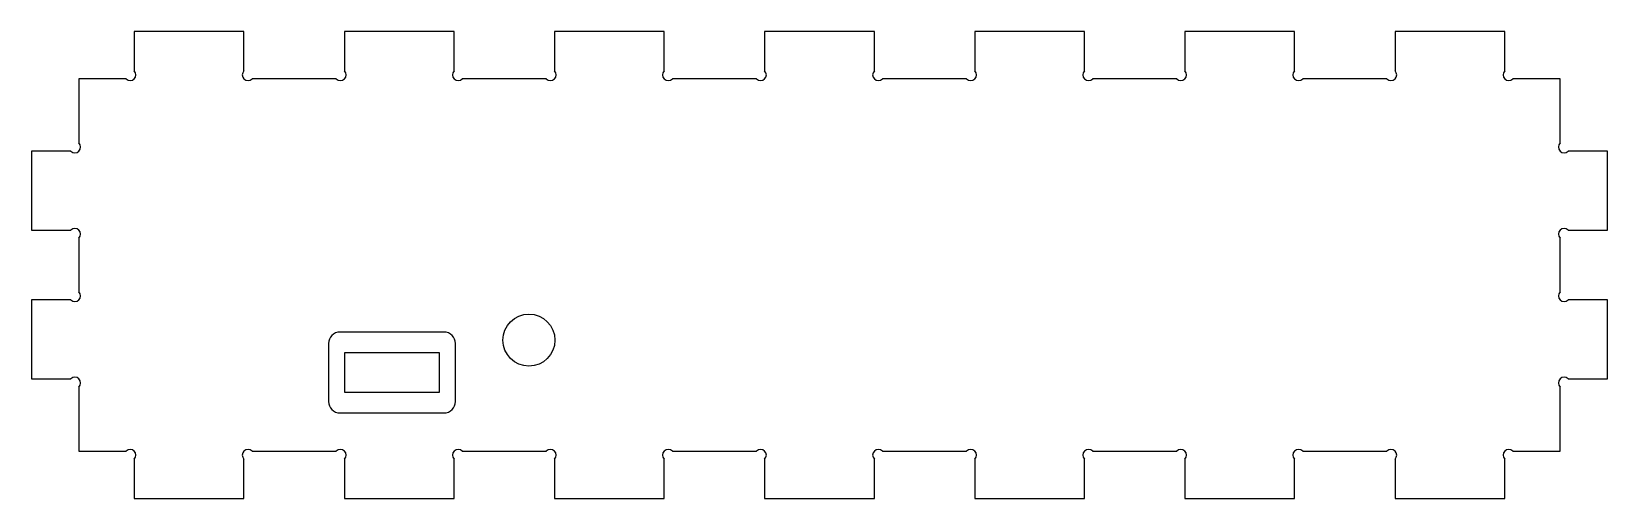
# Model space of a CAD drawing. Extents: x -68 to 68, y 0 to 40.
import ezdxf

# ---------------------------------------------------------------- set-up
doc = ezdxf.new("R2010")
doc.units = 0
doc.layers.add('MODELSKETCH_VISIBLE', color=7, linetype='CONTINUOUS')

msp = doc.modelspace()

# ---------------------------------------------------------------- linework, layer by layer
at = {"layer": 'MODELSKETCH_VISIBLE'}
for p, q in [((-59.31, 40.4), (-59.31, 37.01)), ((-49.81, 40.4), (-59.31, 40.4)), ((-49.81, 37.01), (-49.81, 40.4)), ((-41.12, 40.4), (-41.12, 37.01)), ((-31.63, 40.4), (-41.12, 40.4)), ((-31.63, 37.01), (-31.63, 40.4)), ((-13.44, 40.4), (-22.93, 40.4)), ((-22.93, 40.4), (-22.93, 37.01)), ((-13.44, 37.01), (-13.44, 40.4)), ((4.75, 40.4), (-4.75, 40.4)), ((-4.75, 40.4), (-4.75, 37.01)), ((4.75, 37.01), (4.75, 40.4)), ((22.93, 40.4), (13.44, 40.4)), ((13.44, 40.4), (13.44, 37.01)), ((22.93, 37.01), (22.93, 40.4)), ((41.12, 40.4), (31.63, 40.4)), ((31.63, 40.4), (31.63, 37.01)), ((41.12, 37.01), (41.12, 40.4)), ((49.81, 40.4), (49.81, 37.01)), ((59.31, 40.4), (49.81, 40.4)), ((59.31, 37.01), (59.31, 40.4)), ((-64.1, 36.3), (-64.1, 30.77)), ((-60.01, 36.3), (-64.1, 36.3)), ((-41.83, 36.3), (-49.11, 36.3)), ((-23.64, 36.3), (-30.92, 36.3)), ((-5.45, 36.3), (-12.73, 36.3)), ((12.73, 36.3), (5.45, 36.3)), ((30.92, 36.3), (23.64, 36.3)), ((49.11, 36.3), (41.83, 36.3)), ((64.1, 36.3), (60.01, 36.3)), ((64.1, 30.77), (64.1, 36.3)), ((-68.2, 30.06), (-68.2, 23.22)), ((-64.81, 30.06), (-68.2, 30.06)), ((68.2, 30.06), (64.81, 30.06)), ((68.2, 23.22), (68.2, 30.06)), ((-68.2, 23.22), (-64.81, 23.22)), ((64.81, 23.22), (68.2, 23.22)), ((-64.1, 22.51), (-64.1, 17.89)), ((64.1, 17.89), (64.1, 22.51)), ((-68.2, 17.18), (-68.2, 10.34)), ((-64.81, 17.18), (-68.2, 17.18)), ((68.2, 17.18), (64.81, 17.18)), ((68.2, 10.34), (68.2, 17.18)), ((-32.5, 14.4), (-41.5, 14.4)), ((-42.5, 13.4), (-42.5, 8.4)), ((-32.9, 12.6), (-41.1, 12.6)), ((-41.1, 12.6), (-41.1, 9.2)), ((-32.9, 9.2), (-32.9, 12.6)), ((-31.5, 8.4), (-31.5, 13.4)), ((-68.2, 10.34), (-64.81, 10.34)), ((-64.1, 9.63), (-64.1, 4.1)), ((64.1, 4.1), (64.1, 9.63)), ((64.81, 10.34), (68.2, 10.34)), ((-41.1, 9.2), (-32.9, 9.2)), ((-41.5, 7.4), (-32.5, 7.4)), ((-64.1, 4.1), (-60.01, 4.1)), ((-49.11, 4.1), (-41.83, 4.1)), ((-30.92, 4.1), (-23.64, 4.1)), ((-12.73, 4.1), (-5.45, 4.1)), ((5.45, 4.1), (12.73, 4.1)), ((23.64, 4.1), (30.92, 4.1)), ((41.83, 4.1), (49.11, 4.1)), ((60.01, 4.1), (64.1, 4.1)), ((-59.31, 3.39), (-59.31, 0)), ((-49.81, 0), (-49.81, 3.39)), ((-41.12, 3.39), (-41.12, 0)), ((-31.63, 0), (-31.63, 3.39)), ((-22.93, 3.39), (-22.93, 0)), ((-13.44, 0), (-13.44, 3.39)), ((-4.75, 3.39), (-4.75, 0)), ((4.75, 0), (4.75, 3.39)), ((13.44, 3.39), (13.44, 0)), ((22.93, 0), (22.93, 3.39)), ((31.63, 3.39), (31.63, 0)), ((41.12, 0), (41.12, 3.39)), ((49.81, 3.39), (49.81, 0)), ((59.31, 0), (59.31, 3.39)), ((-59.31, 0), (-49.81, 0)), ((-41.12, 0), (-31.63, 0)), ((-22.93, 0), (-13.44, 0)), ((-4.75, 0), (4.75, 0)), ((13.44, 0), (22.93, 0)), ((31.63, 0), (41.12, 0)), ((49.81, 0), (59.31, 0))]:
    msp.add_line(p, q, dxfattribs=at)
msp.add_circle((-25.15, 13.7), 2.25, dxfattribs=at)
for centre, radius, start, end in [((-59.66, 36.65), 0.5, 225, 45), ((-49.46, 36.65), 0.5, 135, 315), ((-41.47, 36.65), 0.5, 225, 45), ((-31.27, 36.65), 0.5, 135, 315), ((-23.29, 36.65), 0.5, 225, 45), ((-13.09, 36.65), 0.5, 135, 315), ((-5.1, 36.65), 0.5, 225, 45), ((5.1, 36.65), 0.5, 135, 315), ((13.09, 36.65), 0.5, 225, 45), ((23.29, 36.65), 0.5, 135, 315), ((31.27, 36.65), 0.5, 225, 45), ((41.47, 36.65), 0.5, 135, 315), ((49.46, 36.65), 0.5, 225, 45), ((59.66, 36.65), 0.5, 135, 315), ((-64.45, 30.41), 0.5, 225, 45), ((64.45, 30.41), 0.5, 135, 315), ((-64.45, 22.87), 0.5, 315, 135), ((64.45, 22.87), 0.5, 45, 225), ((-64.45, 17.53), 0.5, 225, 45), ((64.45, 17.53), 0.5, 135, 315), ((-41.5, 13.4), 1, 90, 180), ((-32.5, 13.4), 1, 0, 90), ((-64.45, 9.99), 0.5, 315, 135), ((64.45, 9.99), 0.5, 45, 225), ((-41.5, 8.4), 1, 180, 270), ((-32.5, 8.4), 1, 270, 0), ((-59.66, 3.75), 0.5, 315, 135), ((-49.46, 3.75), 0.5, 45, 225), ((-41.47, 3.75), 0.5, 315, 135), ((-31.27, 3.75), 0.5, 45, 225), ((-23.29, 3.75), 0.5, 315, 135), ((-13.09, 3.75), 0.5, 45, 225), ((-5.1, 3.75), 0.5, 315, 135), ((5.1, 3.75), 0.5, 45, 225), ((13.09, 3.75), 0.5, 315, 135), ((23.29, 3.75), 0.5, 45, 225), ((31.27, 3.75), 0.5, 315, 135), ((41.47, 3.75), 0.5, 45, 225), ((49.46, 3.75), 0.5, 315, 135), ((59.66, 3.75), 0.5, 45, 225)]:
    msp.add_arc(centre, radius, start, end, dxfattribs=at)

doc.saveas('drawing.dxf')
